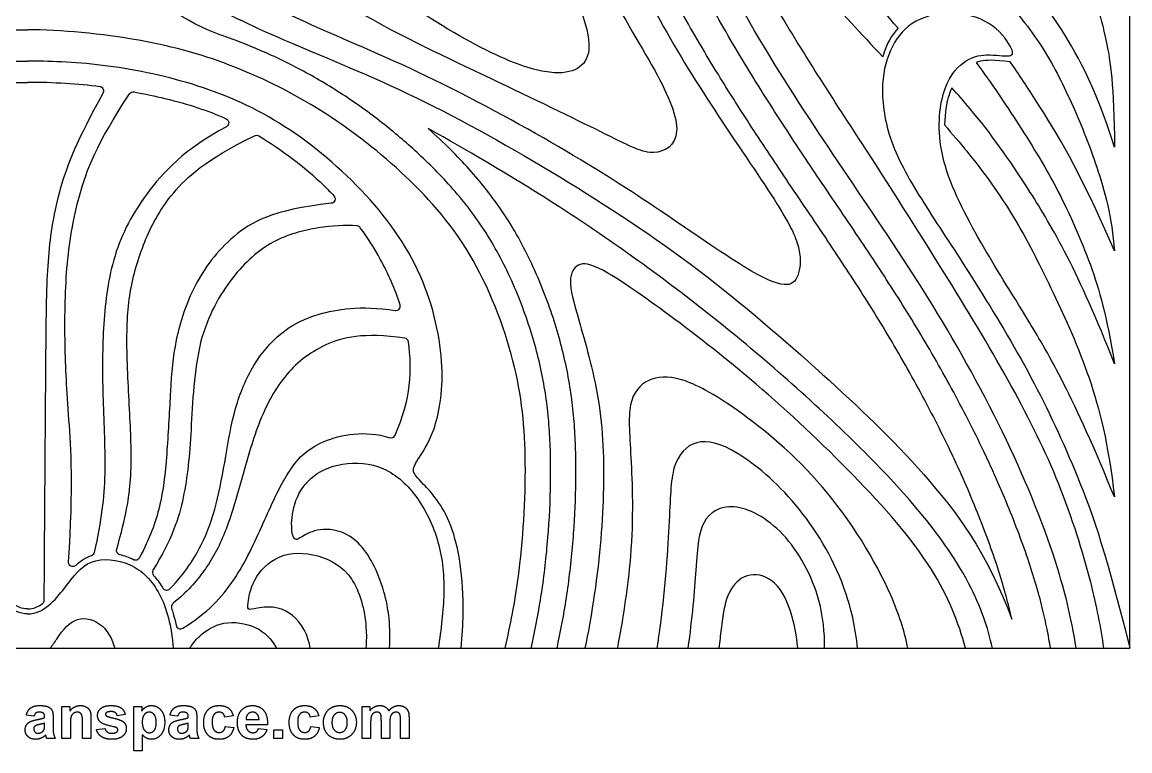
# Model space of a CAD drawing. Header units: millimetres. Extents: x -72 to 77, y -123 to 115.
# Drawn here: x 2.5 to 77.4, y -123 to -73.8 of the extents above; entities that cross this region are included whole.
import ezdxf

# ---------------------------------------------------------------- set-up
doc = ezdxf.new("R2010")
doc.units = ezdxf.units.MM
doc.header["$MEASUREMENT"] = 0
doc.layers.add('Layer 03', color=5, linetype='Continuous')

msp = doc.modelspace()

# ---------------------------------------------------------------- linework, layer by layer
at = {"layer": 'Layer 03'}
for p, q in [((77.361, -116.053), (77.361, 115.49)), ((-71.528, -116.053), (77.361, -116.053)), ((5.231, -122.149), (5.231, -119.983)), ((5.231, -119.983), (5.768, -119.983)), ((5.768, -119.983), (5.768, -120.299)), ((10.082, -119.983), (10.619, -119.983)), ((10.082, -122.983), (10.082, -119.983)), ((10.619, -119.983), (10.619, -120.299)), ((25.508, -119.983), (26.027, -119.983)), ((25.508, -122.149), (25.508, -119.983)), ((26.027, -119.983), (26.027, -120.276)), ((3.342, -120.649), (2.823, -120.575)), ((4.064, -120.742), (4.064, -120.684)), ((4.064, -121.227), (4.064, -121.112)), ((4.638, -120.764), (4.638, -121.435)), ((5.805, -121.168), (5.805, -122.149)), ((6.619, -122.149), (6.619, -121.043)), ((7.194, -120.799), (7.194, -122.149)), ((9.508, -120.52), (8.971, -120.612)), ((13.045, -120.649), (12.527, -120.575)), ((13.768, -120.742), (13.768, -120.684)), ((13.768, -121.227), (13.768, -121.112)), ((14.342, -120.764), (14.342, -121.435)), ((16.805, -120.612), (16.231, -120.705)), ((17.667, -120.872), (18.545, -120.872)), ((22.582, -120.612), (22.008, -120.705)), ((26.082, -121.096), (26.082, -122.149)), ((26.805, -122.149), (26.805, -120.962)), ((27.379, -121.108), (27.379, -122.149)), ((28.101, -122.149), (28.101, -120.91)), ((28.675, -120.76), (28.675, -122.149)), ((7.564, -121.538), (8.138, -121.464)), ((10.656, -121.891), (10.656, -122.983)), ((16.268, -121.334), (16.842, -121.409)), ((19.119, -121.223), (17.656, -121.223)), ((18.508, -121.464), (19.082, -121.538)), ((19.545, -122.149), (19.545, -121.575)), ((19.545, -121.575), (20.119, -121.575)), ((20.119, -121.575), (20.119, -122.149)), ((22.045, -121.334), (22.619, -121.409)), ((4.786, -122.149), (4.212, -122.149)), ((5.805, -122.149), (5.231, -122.149)), ((7.194, -122.149), (6.619, -122.149)), ((14.49, -122.149), (13.916, -122.149)), ((20.119, -122.149), (19.545, -122.149)), ((26.082, -122.149), (25.508, -122.149)), ((27.379, -122.149), (26.805, -122.149)), ((28.675, -122.149), (28.101, -122.149)), ((10.656, -122.983), (10.082, -122.983))]:
    msp.add_line(p, q, dxfattribs=at)
at = {"layer": 'Layer 03', "extrusion": (0, 0, -1)}
for centre, radius, start, end in [((-19.849, -63.285), 12.017, 288.82656, 0.76127), ((-10.049, -78.792), 0.3, 33.44303, 100.38845), ((-16.197, -80.579), 0.3, 114.22929, 241.98513), ((-18.377, -81.726), 0.3, 63.77826, 120.9139), ((-23.385, -85.719), 0.3, 136.75049, 263.6124), ((-7.125, -109.526), 0.3, 192.42794, 250.27685), ((-9.223, -109.455), 0.3, 283.2948, 15.94611), ((-10.2, -109.819), 0.3, 207.43365, 297.54751), ((-5.974, -110.243), 0.3, 226.71033, 3.90487)]:
    msp.add_arc(centre, radius, start, end, dxfattribs=at)
at = {"layer": 'Layer 03'}
for centre, start, end in [((7.76, -78.443), 330.70918, 83.05508), ((25.143, -87.846), 35.91285, 84.75355), ((27.787, -92.96), 261.07083, 17.55108), ((28.34, -95.423), 7.90581, 81.80626), ((27.458, -101.553), 252.57522, 335.85272), ((11.638, -110.941), 148.2486, 222.67435), ((12.308, -111.838), 210.55631, 315.78796), ((3.733, -112.802), 305.74733, 359.60266), ((12.922, -113.259), 128.71784, 197.76064), ((13.234, -114.443), 191.24699, 301.21539)]:
    msp.add_arc(centre, 0.3, start, end, dxfattribs=at)
for points, knots in [([(73.731, -116.053), (73.504, -114.554), (72.725, -110.849), (69.59, -102.683), (64.432, -93.222), (58.963, -85.146), (53.709, -77.381), (48.285, -67.993), (45.656, -60.615), (44.043, -53.329), (43.564, -45.163), (44.185, -38.747), (47.211, -30.907), (52.066, -25.562), (57.452, -21.447), (63.325, -18.496), (69.432, -16.713), (75.188, -16.163), (77.361, -16.163)], [11.932419, 11.932419, 11.932419, 11.932419, 15.95116, 21.268213, 26.585267, 31.90232, 37.219373, 42.536427, 47.85348, 53.170533, 58.487587, 63.80464, 69.121693, 74.438747, 79.7558, 85.072853, 90.389906, 95.70696, 95.70696, 95.70696, 95.70696]), ([(72.001, -116.053), (71.933, -115.624), (71.769, -114.708), (71.446, -113.266), (71.012, -111.674), (70.457, -109.941), (69.784, -108.075), (68.997, -106.104), (68.222, -104.323), (67.37, -102.489), (66.09, -99.908), (64.562, -97.105), (62.947, -94.369), (61.317, -91.744), (59.135, -88.433), (56.487, -84.548), (53.997, -80.817), (52.055, -77.756), (50.541, -75.244), (49.328, -73.138), (48.168, -71.003), (46.819, -68.321), (45.702, -65.701), (44.818, -63.193), (44.078, -60.815), (43.296, -57.842), (42.603, -54.193), (42.182, -50.474), (42.035, -47.453), (42.033, -45.401), (42.067, -44.029), (42.149, -42.602), (42.345, -40.893), (42.657, -39.162), (43.096, -37.394), (43.663, -35.591), (44.355, -33.779), (45.172, -31.995), (46.112, -30.288), (47.171, -28.705), (48.315, -27.256), (49.519, -25.93), (51.091, -24.388), (53.136, -22.615), (55.728, -20.716), (58.515, -19.029), (61.135, -17.74), (63.082, -16.953), (64.053, -16.609), (64.306, -16.523)], [9.804797, 9.804797, 9.804797, 9.804797, 10.672219, 11.664177, 12.753979, 13.967544, 15.297299, 16.715164, 18.205785, 19.176041, 20.752509, 23.959977, 25.549564, 27.096005, 30.130886, 33.470125, 36.484465, 39.088543, 40.708693, 42.341396, 43.943086, 45.559821, 48.337323, 49.625626, 50.86943, 53.310162, 55.762554, 58.281688, 60.779916, 61.799877, 62.38097, 63.519028, 64.653799, 65.816353, 67.028285, 68.290934, 69.587952, 70.902081, 72.207251, 73.475974, 74.702529, 75.892484, 77.049616, 79.098947, 81.293653, 83.461603, 85.598052, 87.120266, 87.654178, 87.654178, 87.654178, 87.654178]), ([(75.608, -116.053), (75.409, -114.65), (74.759, -111.345), (72.725, -104.888), (69.538, -98.483), (65.233, -91.283), (59.695, -82.575), (52.826, -72.134), (48.715, -63.479), (47.602, -55.201), (48.541, -49.043), (50.928, -46.52), (51.424, -45.997), (51.176, -45.391), (49.854, -43.545), (49.016, -39.273), (50.38, -32.613), (54.542, -26.833), (60.413, -22.059), (66.128, -19.659), (72.475, -18.376), (76.03, -18.282), (77.361, -18.282)], [9.249422, 9.249422, 9.249422, 9.249422, 12.494051, 16.658735, 20.823418, 24.988102, 29.152786, 33.317469, 37.482153, 41.646837, 45.81152, 49.976204, 54.140888, 58.305571, 62.470255, 66.634939, 70.799622, 74.964306, 79.12899, 83.293673, 87.458357, 91.623041, 91.623041, 91.623041, 91.623041]), ([(69.391, -114.1), (69.332, -113.838), (69.147, -113.046), (68.772, -111.674), (68.218, -109.941), (67.544, -108.075), (66.758, -106.104), (65.983, -104.323), (65.13, -102.489), (63.851, -99.908), (62.322, -97.105), (60.708, -94.369), (59.078, -91.744), (56.895, -88.433), (54.247, -84.548), (51.758, -80.817), (49.816, -77.756), (48.302, -75.244), (47.089, -73.138), (45.929, -71.003), (44.58, -68.321), (43.463, -65.701), (42.578, -63.193), (41.838, -60.815), (41.057, -57.842), (40.363, -54.193), (39.943, -50.474), (39.796, -47.453), (39.794, -45.401), (39.827, -44.029), (39.91, -42.602), (40.106, -40.893), (40.417, -39.162), (40.857, -37.394), (41.423, -35.591), (42.116, -33.779), (42.932, -31.995), (43.872, -30.288), (44.931, -28.705), (46.076, -27.256), (47.279, -25.93), (48.851, -24.388), (50.365, -23.076), (51.489, -22.204), (51.806, -21.966)], [11.128282, 11.128282, 11.128282, 11.128282, 11.664177, 12.753979, 13.967544, 15.2973, 16.715164, 18.205785, 19.176041, 20.752509, 23.959977, 25.549565, 27.096005, 30.130886, 33.470125, 36.484465, 39.088543, 40.708694, 42.341396, 43.943086, 45.559821, 48.337323, 49.625626, 50.869431, 53.310162, 55.762554, 58.281688, 60.779916, 61.799877, 62.38097, 63.519028, 64.653799, 65.816353, 67.028285, 68.290934, 69.587952, 70.902081, 72.207251, 73.475974, 74.702529, 75.892483, 77.049616, 79.098947, 79.890081, 79.890081, 79.890081, 79.890081]), ([(61.708, -74.197), (60.193, -72.461), (57.031, -68.564), (54.372, -64.275), (52.638, -58.481), (53.046, -53.959), (54.958, -50.303), (57.345, -49.711), (58.703, -50.237), (59.272, -50.762), (59.557, -50.193), (59.535, -48.441), (58.615, -46.536), (56.579, -45.353), (53.557, -45.353), (51.148, -47.259), (49.506, -50.522), (49.078, -53.933), (49.703, -58.955), (50.836, -62.565), (53.043, -67.001), (56.261, -71.431), (59.198, -74.549), (60.673, -76.13)], [9.776138, 9.776138, 9.776138, 9.776138, 12.771959, 15.964949, 19.157939, 22.350928, 25.543918, 28.736908, 31.929898, 35.122887, 38.315877, 41.508867, 44.701857, 47.894846, 51.087836, 54.280826, 57.473816, 60.666805, 63.859795, 67.052785, 70.245775, 73.438765, 76.21986, 76.21986, 76.21986, 76.21986]), ([(-29.333, -116.053), (-29.698, -114.506), (-30.46, -110.459), (-30.881, -103.3), (-30.259, -96.883), (-27.233, -89.044), (-22.379, -83.699), (-16.992, -79.583), (-11.12, -76.632), (-5.013, -74.85), (0.744, -74.299), (2.916, -74.299)], [49.81982, 49.81982, 49.81982, 49.81982, 53.170533, 58.487587, 63.80464, 69.121693, 74.438747, 79.7558, 85.072853, 90.389906, 95.70696, 95.70696, 95.70696, 95.70696]), ([(35.165, -116.053), (35.53, -114.506), (36.293, -110.459), (36.713, -103.3), (36.092, -96.883), (33.066, -89.044), (28.211, -83.699), (22.825, -79.583), (16.952, -76.632), (10.845, -74.85), (5.088, -74.299), (2.916, -74.299)], [49.81982, 49.81982, 49.81982, 49.81982, 53.170533, 58.487587, 63.80464, 69.121693, 74.438747, 79.7558, 85.072853, 90.389906, 95.70696, 95.70696, 95.70696, 95.70696]), ([(36.92, -116.053), (36.926, -116.027), (37.204, -114.803), (37.674, -112.33), (38.095, -108.611), (38.242, -105.59), (38.244, -103.537), (38.21, -102.166), (38.128, -100.739), (37.931, -99.029), (37.62, -97.299), (37.181, -95.53), (36.614, -93.728), (35.921, -91.915), (35.105, -90.131), (34.165, -88.424), (33.106, -86.841), (31.962, -85.392), (30.758, -84.067), (29.186, -82.525), (27.141, -80.751), (24.549, -78.852), (21.762, -77.166), (19.142, -75.876), (17.195, -75.089), (16.224, -74.746), (15.971, -74.659)], [53.25651, 53.25651, 53.25651, 53.25651, 53.310162, 55.762554, 58.281688, 60.779916, 61.799877, 62.38097, 63.519028, 64.653799, 65.816353, 67.028285, 68.290934, 69.587952, 70.902081, 72.207251, 73.475974, 74.702529, 75.892483, 77.049616, 79.098947, 81.293653, 83.461603, 85.598052, 87.120266, 87.654178, 87.654178, 87.654178, 87.654178]), ([(-26.367, -116.053), (-26.448, -115.237), (-26.628, -111.929), (-25.903, -107.18), (-23.516, -104.657), (-23.02, -104.133), (-23.268, -103.527), (-24.591, -101.681), (-25.429, -97.41), (-24.064, -90.75), (-19.903, -84.97), (-14.032, -80.196), (-8.317, -77.796), (-1.97, -76.512), (1.585, -76.419), (2.916, -76.419)], [40.338871, 40.338871, 40.338871, 40.338871, 41.646837, 45.81152, 49.976204, 54.140888, 58.305571, 62.470255, 66.634939, 70.799622, 74.964306, 79.12899, 83.293673, 87.458357, 91.623041, 91.623041, 91.623041, 91.623041]), ([(32.199, -116.053), (32.281, -115.237), (32.46, -111.929), (31.736, -107.18), (29.349, -104.657), (28.853, -104.133), (29.101, -103.527), (30.423, -101.681), (31.261, -97.41), (29.896, -90.75), (25.735, -84.97), (19.864, -80.196), (14.149, -77.796), (7.802, -76.512), (4.247, -76.419), (2.916, -76.419)], [40.338871, 40.338871, 40.338871, 40.338871, 41.646837, 45.81152, 49.976204, 54.140888, 58.305571, 62.470255, 66.634939, 70.799622, 74.964306, 79.12899, 83.293673, 87.458357, 91.623041, 91.623041, 91.623041, 91.623041]), ([(69.275, -76.46), (68.172, -76.326), (67.538, -76.352), (67.073, -76.473), (66.983, -76.502)], [0, 0, 0, 0, 1.071797, 1.350639, 1.350639, 1.350639, 1.350639]), ([(66.983, -76.502), (67.989, -77.887), (70.216, -81.206), (72.571, -85.076), (74.823, -90.172), (75.803, -93.592), (76.321, -96.845)], [58.314464, 58.314464, 58.314464, 58.314464, 60.589873, 63.475105, 66.360337, 69.245569, 69.245569, 69.245569, 69.245569]), ([(76.321, -89.227), (73.855, -83.572), (71.75, -80.178), (69.869, -77.321), (69.275, -76.46)], [0, 0, 0, 0, 2.885232, 4.220726, 4.220726, 4.220726, 4.220726]), ([(10.103, -78.496), (10.849, -78.633), (13.325, -79.168), (15.118, -79.764), (16.32, -80.305)], [3.339173, 3.339173, 3.339173, 3.339173, 4.566098, 7.71629, 7.71629, 7.71629, 7.71629]), ([(65.334, -78.215), (65.247, -78.412), (65.03, -79.007), (64.877, -79.81), (64.842, -80.724)], [3.76935, 3.76935, 3.76935, 3.76935, 4.287188, 5.17291, 5.17291, 5.17291, 5.17291]), ([(76.321, -96.845), (73.894, -90.628), (70.346, -84.604), (67.609, -80.801), (65.759, -78.69), (65.334, -78.215)], [0, 0, 0, 0, 3.19299, 6.38598, 7.304874, 7.304874, 7.304874, 7.304874]), ([(4.034, -112.804), (4.091, -104.528), (4.16, -94.398), (4.232, -89.618), (4.924, -85.123), (6.28, -81.696), (8.022, -78.59)], [-23.649692, -23.649692, -23.649692, -23.649692, -17.763421, -11.842281, -5.92114, -0.23268, -0.23268, -0.23268, -0.23268]), ([(5.674, -110.223), (6.027, -105.056), (5.645, -99.98), (5.392, -95.661), (5.457, -90.289), (6.221, -85.57), (7.555, -82.023), (9.798, -78.626)], [-21.937017, -21.937017, -21.937017, -21.937017, -17.737356, -13.303016, -8.868677, -4.434338, -0.070216, -0.070216, -0.070216, -0.070216]), ([(64.842, -80.724), (65.374, -81.337), (67.448, -83.785), (69.779, -87.18), (72.153, -91.916), (74.745, -97.581), (75.907, -102.264), (76.321, -105.844)], [78.790982, 78.790982, 78.790982, 78.790982, 79.824744, 83.017734, 86.210724, 89.403713, 92.596703, 92.596703, 92.596703, 92.596703]), ([(16.338, -80.845), (13.547, -82.33), (10.444, -85.627), (8.496, -89.746), (7.951, -94.452), (7.962, -99.2), (8.261, -104.371), (7.904, -107.384), (7.418, -109.59)], [0.215161, 0.215161, 0.215161, 0.215161, 3.653109, 7.306219, 10.959329, 14.612439, 18.265549, 21.829038, 21.829038, 21.829038, 21.829038]), ([(8.934, -109.373), (9.565, -107.166), (10, -104.575), (9.852, -100.716), (9.542, -95.464), (9.734, -91.783), (10.821, -88.349), (12.424, -85.394), (14.861, -83.123), (18.244, -81.457)], [-21.36067, -21.36067, -21.36067, -21.36067, -18.426208, -15.355174, -12.284139, -9.213104, -6.142069, -3.071034, -0.043293, -0.043293, -0.043293, -0.043293]), ([(18.531, -81.469), (20.04, -82.372), (21.834, -83.704), (23.382, -85.278), (23.603, -85.513)], [9.682815, 9.682815, 9.682815, 9.682815, 13.698295, 14.388523, 14.388523, 14.388523, 14.388523]), ([(68.083, -116.053), (67.768, -114.647), (66.705, -111.529), (62.535, -105.597), (52.767, -96.369), (42.634, -88.58), (35.504, -84.082), (29.967, -80.96)], [58.894566, 58.894566, 58.894566, 58.894566, 64.738929, 71.932143, 79.125358, 86.318572, 93.511786, 93.511786, 93.511786, 93.511786]), ([(38.672, -116.053), (38.709, -115.887), (39, -114.537), (39.451, -111.96), (39.824, -108.359), (39.953, -105.453), (39.952, -103.492), (39.92, -102.15), (39.841, -100.737), (39.658, -99.032), (39.363, -97.291), (38.948, -95.517), (38.413, -93.715), (37.758, -91.899), (36.983, -90.092), (36.086, -88.329), (35.065, -86.66), (33.943, -85.117), (32.759, -83.707), (31.44, -82.322), (30.494, -81.432), (29.967, -80.96)], [52.670573, 52.670573, 52.670573, 52.670573, 53.010865, 55.428268, 57.891308, 60.238728, 61.234161, 61.807813, 62.918898, 64.059999, 65.231319, 66.444088, 67.696656, 68.984225, 70.29722, 71.621083, 72.932455, 74.202496, 75.426788, 76.608299, 78.020514, 78.020514, 78.020514, 78.020514]), ([(23.418, -86.017), (19.4, -86.467), (16.495, -88.173), (14.014, -91.507), (12.785, -95.355), (12.561, -98.522), (12.353, -102.759), (11.993, -106.452), (11.156, -108.629), (10.466, -109.958)], [0.13555, 0.13555, 0.13555, 0.13555, 2.988298, 5.976596, 8.964894, 11.953192, 14.94149, 17.929788, 20.727201, 20.727201, 20.727201, 20.727201]), ([(25.17, -87.546), (24.367, -87.473), (22.537, -87.583), (19.405, -88.395), (16.722, -90.757), (14.23, -95.02), (13.97, -101.708), (13.602, -105.788), (12.673, -108.698), (11.382, -110.783)], [-20.390991, -20.390991, -20.390991, -20.390991, -17.613412, -14.677843, -11.742275, -8.806706, -5.871137, -2.935569, -0.088937, -0.088937, -0.088937, -0.088937]), ([(28.073, -92.87), (27.74, -91.813), (26.976, -90.072), (25.886, -88.36), (25.386, -87.669)], [-20.901426, -20.901426, -20.901426, -20.901426, -18.264394, -16.401003, -16.401003, -16.401003, -16.401003]), ([(66.255, -116.053), (65.81, -114.334), (64.246, -110.449), (58.87, -104.38), (52.06, -97.988), (45.56, -92.992), (41.322, -90.096), (39.997, -90.004), (39.38, -91.052), (39.966, -93.395), (41.703, -99.171), (41.941, -105.509), (41.448, -111.208), (40.772, -115), (40.56, -116.053)], [64.760541, 64.760541, 64.760541, 64.760541, 68.426688, 72.703356, 76.980024, 81.256692, 85.53336, 89.810028, 94.086696, 98.363364, 102.640032, 106.916701, 111.193369, 112.828029, 112.828029, 112.828029, 112.828029]), ([(12.523, -112.047), (13.561, -110.98), (14.827, -108.941), (15.702, -106.445), (16.309, -103.078), (16.842, -99.827), (18.109, -96.805), (19.947, -94.702), (22.062, -93.474), (25.365, -92.884), (27.74, -93.257)], [-18.823694, -18.823694, -18.823694, -18.823694, -16.641195, -14.263882, -11.886568, -9.509254, -7.131941, -4.754627, -2.377313, -0.144756, -0.144756, -0.144756, -0.144756]), ([(28.383, -95.125), (25.569, -94.72), (22.761, -95.413), (20.126, -97.56), (18.407, -100.842), (17.374, -104.701), (16.292, -108.413), (14.943, -110.846), (13.695, -112.254), (12.734, -113.024)], [0.065085, 0.065085, 0.065085, 0.065085, 2.571508, 5.143017, 7.714525, 10.286034, 12.857542, 15.429051, 17.865159, 17.865159, 17.865159, 17.865159]), ([(62.368, -116.053), (62.141, -114.907), (61.09, -111.602), (56.834, -104.697), (50.466, -99.499), (46.813, -97.579), (44.752, -97.766), (43.347, -99.264), (43.586, -101.736), (43.679, -103.528), (43.771, -105.32), (43.88, -109.272), (43.094, -114.186), (42.746, -116.053)], [54.055608, 54.055608, 54.055608, 54.055608, 56.460037, 60.803116, 65.146196, 69.489276, 73.832356, 78.175435, 82.518515, 82.518515, 82.518515, 86.861595, 89.827904, 89.827904, 89.827904, 89.827904]), ([(13.39, -114.7), (15.031, -113.705), (17.109, -111.443), (18.839, -107.597), (20.443, -103.993), (22.37, -101.943), (25.696, -101.315), (27.368, -101.84)], [-14.343261, -14.343261, -14.343261, -14.343261, -11.635753, -8.726814, -5.817876, -2.908938, -0.137879, -0.137879, -0.137879, -0.137879]), ([(58.965, -116.053), (58.848, -114.679), (58.007, -111.041), (54.942, -106.05), (50.584, -102.393), (47.93, -101.792), (46.327, -103.545), (46.327, -105.916), (46.227, -107.828), (46.127, -109.74), (45.899, -112.736), (45.467, -115.7), (45.412, -116.053)], [39.001221, 39.001221, 39.001221, 39.001221, 41.590752, 45.749827, 49.908903, 54.067978, 58.227053, 62.386128, 62.386128, 62.386128, 66.545204, 67.110283, 67.110283, 67.110283, 67.110283]), ([(27.359, -116.053), (27.455, -114.651), (27.133, -111.909), (25.318, -108.439), (22.931, -107.848), (21.574, -108.373), (21.004, -108.899), (20.72, -108.33), (20.742, -106.578), (21.661, -104.672), (23.698, -103.49), (26.72, -103.49), (29.129, -105.395), (30.771, -108.658), (31.173, -111.863), (30.852, -114.819), (30.64, -116.053)], [19.647639, 19.647639, 19.647639, 19.647639, 22.350928, 25.543918, 28.736908, 31.929898, 35.122887, 38.315877, 41.508867, 44.701857, 47.894846, 51.087836, 54.280826, 57.473816, 60.666805, 63.280774, 63.280774, 63.280774, 63.280774]), ([(56.743, -116.053), (56.751, -114.987), (56.483, -112.219), (54.085, -107.863), (50.362, -105.956), (48.274, -107.364), (48.183, -109.089), (48.054, -110.777), (47.949, -112.157), (47.788, -114.09), (47.509, -116.053)], [27.154837, 27.154837, 27.154837, 27.154837, 29.518819, 33.208672, 36.898524, 40.588376, 44.278229, 44.278229, 44.278229, 47.297394, 47.297394, 47.297394, 47.297394]), ([(2.916, -113.74), (1.844, -113.74), (0.266, -111.859), (-1.129, -109.866), (-4.153, -110.131), (-6.143, -112.121), (-6.809, -114.555), (-6.905, -116.053)], [0, 0, 0, 0, 2.577747, 5.155495, 7.733242, 10.31099, 12.814939, 12.814939, 12.814939, 12.814939]), ([(2.916, -113.74), (3.988, -113.74), (5.566, -111.859), (6.962, -109.866), (9.985, -110.131), (11.975, -112.121), (12.641, -114.555), (12.737, -116.053)], [0, 0, 0, 0, 2.577747, 5.155495, 7.733242, 10.31099, 12.814939, 12.814939, 12.814939, 12.814939]), ([(10.061, -110.085), (9.775, -109.936), (9.475, -109.824), (9.159, -109.749), (9.154, -109.748)], [-6.5543927, -6.5543927, -6.5543927, -6.5543927, -5.8827576, -5.8717394, -5.8717394, -5.8717394, -5.8717394]), ([(22.005, -116.053), (21.972, -115.855), (21.686, -114.624), (20.342, -113.215), (18.584, -113.269), (17.776, -113.538), (17.776, -113.197), (18.009, -111.492), (19.773, -109.547), (22.569, -109.601), (25.027, -110.99), (25.811, -113.953), (25.802, -115.588), (25.761, -116.053)], [16.787584, 16.787584, 16.787584, 16.787584, 17.311392, 20.196624, 23.081856, 25.967088, 28.85232, 31.737552, 34.622784, 37.508017, 40.393249, 43.278481, 44.430913, 44.430913, 44.430913, 44.430913]), ([(11.417, -111.145), (11.633, -111.379), (11.851, -111.661), (12.034, -111.964), (12.049, -111.99)], [7.6634369, 7.6634369, 7.6634369, 7.6634369, 8.2358606, 8.2894014, 8.2894014, 8.2894014, 8.2894014]), ([(54.927, -116.053), (54.852, -115.012), (54.336, -112.801), (53.108, -111.101), (51.188, -110.966), (50.077, -112.448), (49.875, -113.727), (49.752, -114.776), (49.707, -115.159), (49.659, -115.596), (49.607, -116.053)], [15.537368, 15.537368, 15.537368, 15.537368, 17.277559, 19.437254, 21.596949, 23.756644, 25.916339, 25.916339, 25.916339, 26.703343, 26.703343, 26.703343, 26.703343]), ([(12.636, -113.35), (12.676, -113.475), (12.79, -113.855), (12.884, -114.22), (12.94, -114.501)], [9.1733032, 9.1733032, 9.1733032, 9.1733032, 9.4124122, 9.9057921, 9.9057921, 9.9057921, 9.9057921]), ([(4.447, -116.053), (4.603, -115.852), (5.19, -114.94), (6.163, -113.78), (7.96, -114.261), (8.613, -115.395), (8.8, -116.053)], [1.31046, 1.31046, 1.31046, 1.31046, 1.889826, 3.779653, 5.669479, 7.088671, 7.088671, 7.088671, 7.088671]), ([(13.875, -116.053), (14.012, -115.818), (14.515, -115.147), (16.052, -114.136), (18.432, -114.461), (19.388, -115.437), (19.729, -116.053)], [19.171884, 19.171884, 19.171884, 19.171884, 21.004168, 23.337964, 25.671761, 27.9434, 27.9434, 27.9434, 27.9434])]:
    msp.add_open_spline(points, degree=3, knots=knots, dxfattribs=at)
for points, degree in [([(51.806, -21.966), (41.106, -27.44), (32.589, -33.185), (26.133, -39.223), (18.999, -47.03), (13.375, -54.908), (10.108, -61.83), (9.942, -65.706), (10.939, -69.195), (14.377, -72.345), (20.241, -75.058), (28.957, -78.544), (38.963, -84.134), (48.362, -90.337), (56.912, -97.738), (63.466, -103.962), (67.724, -109.574), (69.391, -114.1)], 3), ([(26.88, -41.695), (25.394, -43.162), (21.41, -47.167), (17.567, -52.229), (13.877, -59.58), (13.153, -63.746), (14.261, -68.264), (17.329, -71.588), (21.392, -73.775), (29.563, -77.098), (39.368, -82.4), (45.699, -86.509), (51.88, -90.817), (54.282, -91.788), (55.024, -91.072), (55.23, -89.234), (54.103, -86.741), (49.462, -80.053), (45.563, -73.819), (42.105, -66.746), (39.741, -59.929), (38.211, -52.03), (38.026, -44.605), (38.572, -39.324), (40.144, -34.448), (39.574, -33.331), (37.546, -33.308), (34.493, -35.108), (30.323, -38.367), (28.366, -40.228), (26.88, -41.695)], 3), ([(26.357, -44.965), (24.847, -46.437), (21.89, -49.583), (18.342, -55.473), (16.887, -60.725), (17.171, -65.373), (19.924, -69.492), (25.583, -73.576), (34.932, -77.909), (42.911, -81.811), (45.241, -83.015), (47.402, -81.644), (45.66, -77.394), (41.472, -70.853), (38.654, -63.532), (36.774, -56.103), (36.007, -48.471), (36.573, -40.839), (35.699, -39.587), (33.651, -39.518), (30.955, -40.747), (27.868, -43.492), (26.357, -44.965)], 3), ([(27.492, -46.58), (26.335, -47.611), (23.108, -50.624), (20.19, -56.995), (20.154, -62.511), (21.685, -67.102), (28.484, -72.737), (35.048, -76.435), (38.438, -77.39), (40.212, -77.039), (40.996, -75.911), (40.657, -73.569), (37.994, -67.518), (35.754, -61.15), (34.602, -54.203), (34.282, -47.373), (33.717, -44.355), (31.912, -43.932), (30.051, -44.44), (28.649, -45.549), (27.492, -46.58)], 3), ([(76.321, -82.235), (74.973, -77.951), (72.442, -73.555), (69.086, -69.319), (64.917, -64.1), (64.339, -61.235), (64.812, -59.395), (65.837, -58.633), (66.577, -58.595), (66.629, -58.221), (65.881, -57.089), (64.225, -56), (61.824, -56.328), (60.383, -57.827), (59.762, -60.17), (60.137, -62.887), (61.98, -65.445), (65.009, -68.266), (68.728, -71.889), (71.547, -75.362), (73.399, -79.086), (75.188, -83.414), (76.152, -86.959), (76.321, -89.227)], 3), ([(77.361, -72.231), (76.411, -72.231), (75.361, -71.865), (75.11, -71.922), (75.075, -72.562), (75.783, -74.731), (76.294, -78.02), (76.321, -82.235)], 3), ([(76.321, -105.844), (73.553, -99.055), (70.238, -93.404), (67.31, -88.858), (64.249, -82.984), (64.536, -78.19), (66.132, -76.277), (67.648, -75.877), (69.513, -76.208), (69.513, -75.633), (68.084, -73.664), (65.174, -72.932), (62.438, -73.699), (61.062, -75.58), (60.452, -78.177), (61.062, -82.08), (63.521, -86.184), (66.591, -90.775), (70.63, -97.386), (73.661, -103.839), (75.597, -108.961), (77.361, -116.053)], 3), ([(61.708, -74.197), (61.307, -74.642), (60.92, -75.227), (60.673, -76.13)], 3), ([(-1.964, -78.145), (-0.486, -77.965), (1.145, -77.851), (2.916, -77.851)], 3), ([(7.797, -78.145), (6.318, -77.965), (4.687, -77.851), (2.916, -77.851)], 3), ([(27.732, -101.676), (28.826, -99.237), (28.895, -97.231), (28.638, -95.381)], 3), ([(7.226, -109.809), (6.829, -109.951), (6.479, -110.18), (6.18, -110.462)], 3), ([(2.916, -113.402), (2.534, -113.402), (2.207, -113.25), (1.924, -113.046)], 3), ([(2.916, -113.402), (3.299, -113.402), (3.625, -113.25), (3.909, -113.046)], 3), ([(2.823, -120.575), (2.909, -120.245), (3.119, -120.086)], 2), ([(3.119, -120.086), (3.33, -119.927), (3.744, -119.927)], 2), ([(3.472, -120.433), (3.392, -120.495), (3.342, -120.649)], 2), ([(3.697, -120.372), (3.553, -120.372), (3.472, -120.433)], 2), ([(3.987, -120.443), (3.91, -120.372), (3.697, -120.372)], 2), ([(3.744, -119.927), (4.12, -119.927), (4.304, -120.018)], 2), ([(4.064, -120.684), (4.064, -120.515), (3.987, -120.443)], 2), ([(4.304, -120.018), (4.488, -120.109), (4.563, -120.249)], 2), ([(4.563, -120.249), (4.638, -120.389), (4.638, -120.764)], 2), ([(5.768, -120.299), (6.048, -119.927), (6.474, -119.927)], 2), ([(6.27, -120.372), (6.124, -120.372), (6.007, -120.453)], 2), ([(6.466, -120.429), (6.385, -120.372), (6.27, -120.372)], 2), ([(6.583, -120.589), (6.547, -120.486), (6.466, -120.429)], 2), ([(6.474, -119.927), (6.661, -119.927), (6.816, -119.996)], 2), ([(6.816, -119.996), (6.972, -120.064), (7.051, -120.171)], 2), ([(7.051, -120.171), (7.131, -120.277), (7.162, -120.412)], 2), ([(7.162, -120.412), (7.194, -120.547), (7.194, -120.799)], 2), ([(7.638, -120.598), (7.638, -120.314), (7.86, -120.12)], 2), ([(7.86, -120.12), (8.083, -119.927), (8.55, -119.927)], 2), ([(8.24, -120.399), (8.175, -120.444), (8.175, -120.517)], 2), ([(8.564, -120.334), (8.338, -120.334), (8.24, -120.399)], 2), ([(8.55, -119.927), (8.994, -119.927), (9.211, -120.077)], 2), ([(8.84, -120.406), (8.743, -120.334), (8.564, -120.334)], 2), ([(8.971, -120.612), (8.937, -120.478), (8.84, -120.406)], 2), ([(9.211, -120.077), (9.427, -120.227), (9.508, -120.52)], 2), ([(10.619, -120.299), (10.722, -120.137), (10.897, -120.032)], 2), ([(11.135, -120.372), (10.928, -120.372), (10.792, -120.538)], 2), ([(10.897, -120.032), (11.072, -119.927), (11.285, -119.927)], 2), ([(11.467, -120.541), (11.333, -120.372), (11.135, -120.372)], 2), ([(11.285, -119.927), (11.656, -119.927), (11.916, -120.225)], 2), ([(11.916, -120.225), (12.175, -120.522), (12.175, -121.054)], 2), ([(12.527, -120.575), (12.613, -120.245), (12.823, -120.086)], 2), ([(12.823, -120.086), (13.033, -119.927), (13.447, -119.927)], 2), ([(13.176, -120.433), (13.095, -120.495), (13.045, -120.649)], 2), ([(13.401, -120.372), (13.257, -120.372), (13.176, -120.433)], 2), ([(13.691, -120.443), (13.614, -120.372), (13.401, -120.372)], 2), ([(13.447, -119.927), (13.823, -119.927), (14.007, -120.018)], 2), ([(13.768, -120.684), (13.768, -120.515), (13.691, -120.443)], 2), ([(14.007, -120.018), (14.192, -120.109), (14.267, -120.249)], 2), ([(14.267, -120.249), (14.342, -120.389), (14.342, -120.764)], 2), ([(14.805, -121.068), (14.805, -120.528), (15.086, -120.228)], 2), ([(15.086, -120.228), (15.367, -119.927), (15.847, -119.927)], 2), ([(15.843, -120.372), (15.631, -120.372), (15.505, -120.522)], 2), ([(16.102, -120.455), (16.003, -120.372), (15.843, -120.372)], 2), ([(15.847, -119.927), (16.24, -119.927), (16.472, -120.096)], 2), ([(16.472, -120.096), (16.703, -120.266), (16.805, -120.612)], 2), ([(17.082, -121.082), (17.082, -120.541), (17.366, -120.234)], 2), ([(17.366, -120.234), (17.649, -119.927), (18.082, -119.927)], 2), ([(18.108, -120.372), (17.915, -120.372), (17.79, -120.506)], 2), ([(18.082, -119.927), (18.569, -119.927), (18.85, -120.246)], 2), ([(18.414, -120.499), (18.288, -120.372), (18.108, -120.372)], 2), ([(18.85, -120.246), (19.132, -120.565), (19.119, -121.223)], 2), ([(20.582, -121.068), (20.582, -120.528), (20.864, -120.228)], 2), ([(20.864, -120.228), (21.145, -119.927), (21.625, -119.927)], 2), ([(21.621, -120.372), (21.409, -120.372), (21.283, -120.522)], 2), ([(21.88, -120.455), (21.78, -120.372), (21.621, -120.372)], 2), ([(21.625, -119.927), (22.018, -119.927), (22.249, -120.096)], 2), ([(22.249, -120.096), (22.481, -120.266), (22.582, -120.612)], 2), ([(23.037, -120.479), (23.177, -120.21), (23.434, -120.069)], 2), ([(23.434, -120.069), (23.69, -119.927), (24.006, -119.927)], 2), ([(23.991, -120.39), (23.771, -120.39), (23.621, -120.564)], 2), ([(24.359, -120.564), (24.211, -120.39), (23.991, -120.39)], 2), ([(24.006, -119.927), (24.495, -119.927), (24.807, -120.248)], 2), ([(24.807, -120.248), (25.119, -120.569), (25.119, -121.06)], 2), ([(26.027, -120.276), (26.31, -119.927), (26.701, -119.927)], 2), ([(26.276, -120.443), (26.172, -120.514), (26.127, -120.649)], 2), ([(26.511, -120.372), (26.38, -120.372), (26.276, -120.443)], 2), ([(26.682, -120.416), (26.619, -120.372), (26.511, -120.372)], 2), ([(26.775, -120.553), (26.745, -120.461), (26.682, -120.416)], 2), ([(26.701, -119.927), (26.908, -119.927), (27.061, -120.014)], 2), ([(27.061, -120.014), (27.213, -120.101), (27.311, -120.276)], 2), ([(27.311, -120.276), (27.453, -120.101), (27.618, -120.014)], 2), ([(27.576, -120.445), (27.472, -120.519), (27.425, -120.66)], 2), ([(27.8, -120.372), (27.681, -120.372), (27.576, -120.445)], 2), ([(27.618, -120.014), (27.782, -119.927), (27.969, -119.927)], 2), ([(28.042, -120.494), (27.964, -120.372), (27.8, -120.372)], 2), ([(27.969, -119.927), (28.206, -119.927), (28.371, -120.024)], 2), ([(28.371, -120.024), (28.535, -120.122), (28.616, -120.31)], 2), ([(28.616, -120.31), (28.675, -120.449), (28.675, -120.76)], 2), ([(2.835, -121.237), (2.92, -121.093), (3.075, -121.016)], 2), ([(3.075, -121.016), (3.229, -120.94), (3.52, -120.883)], 2), ([(3.73, -121.2), (3.501, -121.251), (3.431, -121.3)], 2), ([(3.52, -120.883), (3.913, -120.807), (4.064, -120.742)], 2), ([(4.064, -121.112), (3.958, -121.149), (3.73, -121.2)], 2), ([(5.848, -120.669), (5.805, -120.804), (5.805, -121.168)], 2), ([(6.007, -120.453), (5.891, -120.535), (5.848, -120.669)], 2), ([(6.619, -121.043), (6.619, -120.692), (6.583, -120.589)], 2), ([(7.895, -121.089), (7.638, -120.912), (7.638, -120.598)], 2), ([(8.775, -121.372), (8.081, -121.216), (7.895, -121.089)], 2), ([(8.175, -120.517), (8.175, -120.579), (8.232, -120.623)], 2), ([(8.232, -120.623), (8.309, -120.681), (8.766, -120.787)], 2), ([(8.766, -120.787), (9.222, -120.893), (9.403, -121.045)], 2), ([(9.403, -121.045), (9.582, -121.198), (9.582, -121.474)], 2), ([(10.792, -120.538), (10.656, -120.704), (10.656, -121.03)], 2), ([(10.656, -121.03), (10.656, -121.403), (10.799, -121.582)], 2), ([(11.601, -121.059), (11.601, -120.71), (11.467, -120.541)], 2), ([(11.471, -121.596), (11.601, -121.433), (11.601, -121.059)], 2), ([(12.175, -121.054), (12.175, -121.6), (11.914, -121.902)], 2), ([(12.538, -121.237), (12.624, -121.093), (12.778, -121.016)], 2), ([(12.778, -121.016), (12.933, -120.94), (13.224, -120.883)], 2), ([(13.433, -121.2), (13.205, -121.251), (13.135, -121.3)], 2), ([(13.224, -120.883), (13.616, -120.807), (13.768, -120.742)], 2), ([(13.768, -121.112), (13.662, -121.149), (13.433, -121.2)], 2), ([(15.086, -121.903), (14.805, -121.602), (14.805, -121.068)], 2), ([(15.505, -120.522), (15.379, -120.672), (15.379, -121.025)], 2), ([(15.379, -121.025), (15.379, -121.418), (15.508, -121.58)], 2), ([(16.231, -120.705), (16.202, -120.539), (16.102, -120.455)], 2), ([(17.297, -121.833), (17.082, -121.536), (17.082, -121.082)], 2), ([(17.79, -120.506), (17.665, -120.641), (17.667, -120.872)], 2), ([(18.545, -120.872), (18.539, -120.626), (18.414, -120.499)], 2), ([(20.864, -121.903), (20.582, -121.602), (20.582, -121.068)], 2), ([(21.283, -120.522), (21.156, -120.672), (21.156, -121.025)], 2), ([(21.156, -121.025), (21.156, -121.418), (21.286, -121.58)], 2), ([(22.008, -120.705), (21.98, -120.539), (21.88, -120.455)], 2), ([(22.897, -121.035), (22.897, -120.748), (23.037, -120.479)], 2), ([(23.037, -121.672), (22.897, -121.411), (22.897, -121.035)], 2), ([(23.621, -120.564), (23.471, -120.738), (23.471, -121.066)], 2), ([(23.471, -121.066), (23.471, -121.394), (23.621, -121.568)], 2), ([(24.508, -121.062), (24.508, -120.738), (24.359, -120.564)], 2), ([(24.359, -121.568), (24.508, -121.394), (24.508, -121.062)], 2), ([(25.119, -121.06), (25.119, -121.554), (24.804, -121.88)], 2), ([(26.127, -120.649), (26.082, -120.784), (26.082, -121.096)], 2), ([(26.805, -120.962), (26.805, -120.645), (26.775, -120.553)], 2), ([(27.425, -120.66), (27.379, -120.802), (27.379, -121.108)], 2), ([(28.101, -120.91), (28.101, -120.588), (28.042, -120.494)], 2), ([(2.749, -121.564), (2.749, -121.38), (2.835, -121.237)], 2), ([(2.941, -122.023), (2.749, -121.842), (2.749, -121.564)], 2), ([(3.431, -121.3), (3.323, -121.379), (3.323, -121.502)], 2), ([(3.323, -121.502), (3.323, -121.622), (3.409, -121.71)], 2), ([(3.409, -121.71), (3.495, -121.797), (3.628, -121.797)], 2), ([(3.628, -121.797), (3.777, -121.797), (3.911, -121.696)], 2), ([(4.137, -121.915), (3.99, -122.06), (3.823, -122.132)], 2), ([(3.911, -121.696), (4.011, -121.618), (4.042, -121.506)], 2), ([(4.042, -121.506), (4.064, -121.432), (4.064, -121.227)], 2), ([(4.157, -121.981), (4.143, -121.931), (4.137, -121.915)], 2), ([(4.638, -121.435), (4.638, -121.722), (4.669, -121.858)], 2), ([(4.669, -121.858), (4.7, -121.994), (4.786, -122.149)], 2), ([(7.901, -122.025), (7.643, -121.846), (7.564, -121.538)], 2), ([(8.138, -121.464), (8.175, -121.628), (8.287, -121.713)], 2), ([(8.287, -121.713), (8.398, -121.797), (8.599, -121.797)], 2), ([(8.599, -121.797), (8.821, -121.797), (8.933, -121.714)], 2), ([(8.968, -121.449), (8.925, -121.407), (8.775, -121.372)], 2), ([(8.933, -121.714), (9.008, -121.656), (9.008, -121.559)], 2), ([(9.008, -121.559), (9.008, -121.492), (8.968, -121.449)], 2), ([(9.582, -121.474), (9.582, -121.774), (9.334, -121.989)], 2), ([(10.959, -122.134), (10.815, -122.063), (10.656, -121.891)], 2), ([(10.799, -121.582), (10.941, -121.76), (11.145, -121.76)], 2), ([(11.145, -121.76), (11.341, -121.76), (11.471, -121.596)], 2), ([(11.914, -121.902), (11.652, -122.205), (11.28, -122.205)], 2), ([(12.453, -121.564), (12.453, -121.38), (12.538, -121.237)], 2), ([(12.645, -122.023), (12.453, -121.842), (12.453, -121.564)], 2), ([(13.135, -121.3), (13.027, -121.379), (13.027, -121.502)], 2), ([(13.027, -121.502), (13.027, -121.622), (13.113, -121.71)], 2), ([(13.113, -121.71), (13.199, -121.797), (13.332, -121.797)], 2), ([(13.332, -121.797), (13.48, -121.797), (13.615, -121.696)], 2), ([(13.841, -121.915), (13.694, -122.06), (13.527, -122.132)], 2), ([(13.615, -121.696), (13.715, -121.618), (13.746, -121.506)], 2), ([(13.746, -121.506), (13.768, -121.432), (13.768, -121.227)], 2), ([(13.861, -121.981), (13.847, -121.931), (13.841, -121.915)], 2), ([(14.342, -121.435), (14.342, -121.722), (14.373, -121.858)], 2), ([(14.373, -121.858), (14.404, -121.994), (14.49, -122.149)], 2), ([(15.841, -122.205), (15.368, -122.205), (15.086, -121.903)], 2), ([(15.508, -121.58), (15.637, -121.742), (15.855, -121.742)], 2), ([(15.855, -121.742), (16.017, -121.742), (16.121, -121.65)], 2), ([(16.121, -121.65), (16.225, -121.558), (16.268, -121.334)], 2), ([(16.842, -121.409), (16.754, -121.803), (16.506, -122.004)], 2), ([(18.137, -122.205), (17.57, -122.205), (17.297, -121.833)], 2), ([(17.656, -121.223), (17.663, -121.478), (17.798, -121.619)], 2), ([(17.798, -121.619), (17.933, -121.76), (18.136, -121.76)], 2), ([(18.136, -121.76), (18.273, -121.76), (18.367, -121.69)], 2), ([(18.367, -121.69), (18.46, -121.62), (18.508, -121.464)], 2), ([(19.082, -121.538), (18.972, -121.864), (18.733, -122.034)], 2), ([(21.619, -122.205), (21.145, -122.205), (20.864, -121.903)], 2), ([(21.286, -121.58), (21.415, -121.742), (21.632, -121.742)], 2), ([(21.632, -121.742), (21.795, -121.742), (21.899, -121.65)], 2), ([(21.899, -121.65), (22.003, -121.558), (22.045, -121.334)], 2), ([(22.619, -121.409), (22.532, -121.803), (22.284, -122.004)], 2), ([(23.446, -122.069), (23.177, -121.934), (23.037, -121.672)], 2), ([(23.621, -121.568), (23.771, -121.742), (23.991, -121.742)], 2), ([(23.991, -121.742), (24.211, -121.742), (24.359, -121.568)], 2), ([(24.804, -121.88), (24.489, -122.205), (24.01, -122.205)], 2), ([(3.467, -122.205), (3.134, -122.205), (2.941, -122.023)], 2), ([(3.823, -122.132), (3.656, -122.205), (3.467, -122.205)], 2), ([(4.212, -122.149), (4.19, -122.093), (4.157, -121.981)], 2), ([(8.599, -122.205), (8.158, -122.205), (7.901, -122.025)], 2), ([(9.334, -121.989), (9.086, -122.205), (8.599, -122.205)], 2), ([(11.28, -122.205), (11.103, -122.205), (10.959, -122.134)], 2), ([(13.171, -122.205), (12.837, -122.205), (12.645, -122.023)], 2), ([(13.527, -122.132), (13.36, -122.205), (13.171, -122.205)], 2), ([(13.916, -122.149), (13.893, -122.093), (13.861, -121.981)], 2), ([(16.506, -122.004), (16.258, -122.205), (15.841, -122.205)], 2), ([(18.733, -122.034), (18.495, -122.205), (18.137, -122.205)], 2), ([(22.284, -122.004), (22.036, -122.205), (21.619, -122.205)], 2), ([(24.01, -122.205), (23.714, -122.205), (23.446, -122.069)], 2)]:
    msp.add_open_spline(points, degree=degree, dxfattribs=at)

doc.saveas('drawing.dxf')
